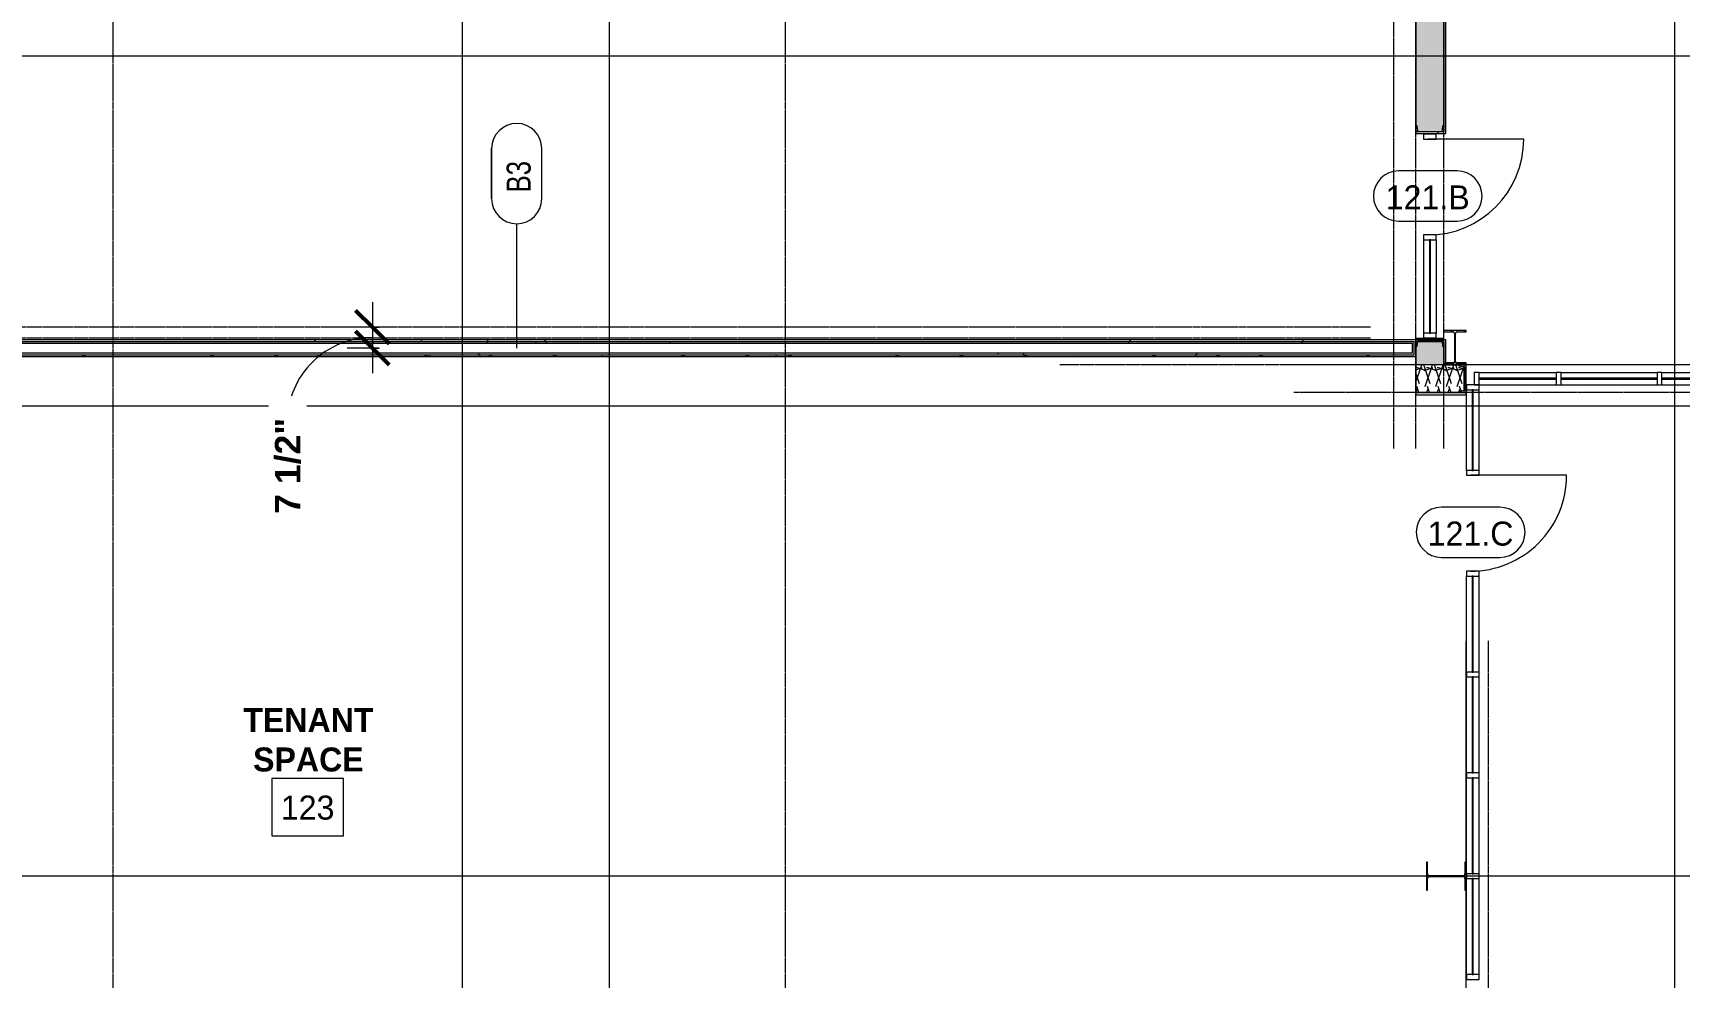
# Model space of a CAD drawing. Header units: inches. Extents: x 21592 to 24810, y -23179 to -20467.
# Drawn here: x 22285 to 22876, y -22579 to -22240 of the extents above; entities that cross this region are included whole.
import ezdxf

# ---------------------------------------------------------------- set-up
doc = ezdxf.new("R2010")
doc.units = ezdxf.units.IN
doc.header["$MEASUREMENT"] = 0
doc.linetypes.add('Grid Line 1_2_', pattern=[0.875, 0.5, -0.125, 0.125, -0.125])
for name, color, linetype, lineweight in [('A-ANNO-DIMS', 211, 'Continuous', 9), ('A-ANNO-DIMS-96', 211, 'Continuous', 9), ('A-AREA-IDEN', 2, 'Continuous', 9), ('A-DOOR', 31, 'Continuous', 20), ('A-DOOR-IDEN', 31, 'Continuous', 9), ('A-GLAZ-CURT', 52, 'Continuous', 20), ('A-GLAZ-CWMG', 51, 'Continuous', 20), ('A-WALL', 113, 'Continuous', 20), ('A-WALL-IDEN', 211, 'Continuous', 9), ('A-WALL-PATT', 111, 'Continuous', 50), ('G-ANNO-SYMB', 111, 'Continuous', 9), ('I-WALL', 2, 'Continuous', 20), ('S-COLS', 52, 'Continuous', 20), ('S-GRID', 1, 'Continuous', 9)]:
    doc.layers.add(name, color=color, linetype=linetype, lineweight=lineweight)
doc.styles.add('Arial_B', font='arialbd.ttf', dxfattribs={"height": 9.132806})
doc.styles.add('Century Gothic', font='GOTHIC.TTF', dxfattribs={"height": 8.622671})
doc.styles.add('Century Gothic_1', font='GOTHIC.TTF', dxfattribs={"width": 0.8, "height": 8.622671})
doc.styles.add('Century Gothic_B', font='GOTHICB.TTF', dxfattribs={"height": 8.616719})
doc.dimstyles.new('OD_Dimension_5', dxfattribs={"dimscale": 12, "dimtxt": 9, "dimasz": 1, "dimexe": 0.75, "dimexo": 0.5, "dimgap": 0.5, "dimtad": 1, "dimdec": 4, "dimrnd": 0.0625, "dimzin": 3, "dimdsep": 46, "dimlunit": 4, "dimtxsty": 'Arial_B', "dimblk1": 'OBLIQUE', "dimblk2": 'OBLIQUE', "dimsah": 1, "dimcen": 0.09, "dimdle": 0.75, "dimazin": 0, "dimtfac": 1, "dimtdec": 4, "dimtix": 1, "dimtmove": 1, "dimatfit": 3, "dimfxl": 1, "dimtvp": 1, "dimtfill": 1, "dimfrac": 2, "dimtolj": 1, "dimtzin": 0, "dimlwd": 13, "dimlwe": 13, "dimarcsym": 2})
pattern_1 = [(161.57, (0.48, 0.48), (-3.839953776, -1.544e-05), [0, -27.322, 3.034, 0]), (18.43, (-0.48, 0.48), (-3.839953776, 1.544e-05), [0, -27.322, 3.034, 0]), (108.43, (0.48, 0.48), (1.919622, -9.60052459), [9.106, -21.25]), (71.57, (-0.48, 0.48), (1.919622, 9.60052459), [9.106, -21.25])]
pattern_2 = [(45, (0, 0), (-9.503515, 9.503515), []), (45, (0, 14.4), (-9.503515, 9.503515), [])]
pattern_3 = [(0, (0, 0), (30.72, 7.68), [1.267, -21.773, 1.267, -21.773, -122.88]), (0, (0, 0), (30.72, 7.68), [-46.08, 1.267, -44.813, 1.267, -21.773, -53.76]), (0, (0, 0), (30.72, 7.68), [-115.2, 1.267, -14.093, 1.267, -37.133]), (120, (11.52, 3.84), (-22.0110751, 22.7643004), [1.267, -21.773, 1.267, -21.773, -122.88]), (120, (11.52, 3.84), (-22.0110751, 22.7643004), [-46.08, 1.267, -44.813, 1.267, -21.773, -53.76]), (120, (11.52, 3.84), (-22.0110751, 22.7643004), [-115.2, 1.267, -14.093, 1.267, -37.133]), (240, (15.36, 19.2), (-8.7089249, -30.4443004), [1.267, -21.773, 1.267, -21.773, -122.88]), (240, (15.36, 19.2), (-8.7089249, -30.4443004), [-46.08, 1.267, -44.813, 1.267, -21.773, -53.76]), (240, (15.36, 19.2), (-8.7089249, -30.4443004), [-115.2, 1.267, -14.093, 1.267, -37.133])]

# ---------------------------------------------------------------- blocks, each defined once
blk = doc.blocks.new('System Panel - Interior Glazing-V23-Enlarged First Floor Plan _West_')
at = {"layer": 'A-GLAZ-CURT', "color": 7}
for p, q in [((17.21875, -0.5625), (-17.21875, -0.5625)), ((-17.21875, -0.5625), (-17.21875, -0.9375)), ((-17.21875, -0.9375), (17.21875, -0.9375)), ((17.21875, -0.9375), (17.21875, -0.5625))]:
    blk.add_line(p, q, dxfattribs=at)
blk = doc.blocks.new('System Panel - Interior Glazing-1316041-Enlarged First Floor Plan _West_')
at = {"layer": 'A-GLAZ-CURT', "color": 7}
for p, q in [((13.84375, -0.5625), (-13.84375, -0.5625)), ((-13.84375, -0.5625), (-13.84375, -0.9375)), ((-13.84375, -0.9375), (13.84375, -0.9375)), ((13.84375, -0.9375), (13.84375, -0.5625))]:
    blk.add_line(p, q, dxfattribs=at)
blk = doc.blocks.new('Rectangular Mullion - Interior 1_75_ x 4_5_-1179494-Enlarged First Floor Plan _West_')
at = {"layer": 'A-GLAZ-CWMG', "color": 43, "lineweight": 13}
for p, q in [((24244.77, -22362.3), (24279.2, -22362.3)), ((24244.77, -22366.8), (24279.2, -22366.8))]:
    blk.add_line(p, q, dxfattribs=at)
blk = doc.blocks.new('Rectangular Mullion - Interior 1_75_ x 4_5_-1316040-Enlarged First Floor Plan _West_')
at = {"layer": 'A-GLAZ-CWMG', "color": 43, "lineweight": 13}
for p, q in [((22804.02, -22362.3), (22831.7, -22362.3)), ((22804.02, -22366.8), (22831.7, -22366.8))]:
    blk.add_line(p, q, dxfattribs=at)
blk = doc.blocks.new('Rectangular Mullion - Interior 1_75_ x 4_5_-1220297-Enlarged First Floor Plan _West_')
at = {"layer": 'A-GLAZ-CWMG', "color": 7}
for p, q in [((-1.75, 3), (0, 3)), ((-1.75, -1.5), (-1.75, 3)), ((0, 3), (0, -1.5)), ((0, -1.5), (-1.75, -1.5))]:
    blk.add_line(p, q, dxfattribs=at)
blk = doc.blocks.new('Rectangular Mullion - Interior 1_75_ x 4_5_-1220290-Enlarged First Floor Plan _West_')
at = {"layer": 'A-GLAZ-CWMG', "color": 7}
for p, q in [((-0.875, 3), (0.875, 3)), ((-0.875, -1.5), (-0.875, 3)), ((0.875, 3), (0.875, -1.5)), ((0.875, -1.5), (-0.875, -1.5))]:
    blk.add_line(p, q, dxfattribs=at)
blk = doc.blocks.new('System Panel - Interior Glazing-1220302-Enlarged First Floor Plan _West_')
at = {"layer": 'A-GLAZ-CURT', "color": 7}
for p, q in [((16.71875, -0.5625), (-16.71875, -0.5625)), ((-16.71875, -0.5625), (-16.71875, -0.9375)), ((-16.71875, -0.9375), (16.71875, -0.9375)), ((16.71875, -0.9375), (16.71875, -0.5625))]:
    blk.add_line(p, q, dxfattribs=at)
blk = doc.blocks.new('Door_Single_Storefront - one-1371407-Enlarged First Floor Plan _West_')
at = {"layer": 'A-DOOR', "color": 43, "lineweight": 13}
blk.add_line((-17.21875, 34.4375), (-17.21875, 0), dxfattribs=at)
blk.add_arc((-17.21875, 0), 34.4375, 360, 90, dxfattribs=at)
blk = doc.blocks.new('Rectangular Mullion - Interior 1_75_ x 4_5_-1305250-Enlarged First Floor Plan _West_')
at = {"layer": 'A-GLAZ-CWMG', "color": 43, "lineweight": 13}
for p, q in [((22784.14, -22314.74), (22784.14, -22348.18)), ((22788.64, -22314.74), (22788.64, -22348.18))]:
    blk.add_line(p, q, dxfattribs=at)
blk = doc.blocks.new('Rectangular Mullion - Interior 1_75_ x 4_5_-1220298-Enlarged First Floor Plan _West_')
at = {"layer": 'A-GLAZ-CWMG', "color": 7}
for p, q in [((0, 3), (-1.75, 3)), ((-1.75, 3), (-1.75, -1.5)), ((0, -1.5), (0, 3)), ((-1.75, -1.5), (0, -1.5))]:
    blk.add_line(p, q, dxfattribs=at)
blk = doc.blocks.new('System Panel - Interior Glazing-1316223-Enlarged First Floor Plan _West_')
at = {"layer": 'A-GLAZ-CURT', "color": 7}
for p, q in [((14.4375, 0.9375), (-14.4375, 0.9375)), ((-14.4375, 0.9375), (-14.4375, 0.5625)), ((-14.4375, 0.5625), (14.4375, 0.5625)), ((14.4375, 0.5625), (14.4375, 0.9375))]:
    blk.add_line(p, q, dxfattribs=at)
blk = doc.blocks.new('Rectangular Mullion - Interior 1_75_ x 4_5_-1316220-Enlarged First Floor Plan _West_')
at = {"layer": 'A-GLAZ-CWMG', "color": 43, "lineweight": 13}
for p, q in [((22799.52, -22397.43), (22799.52, -22368.55)), ((22804.02, -22397.43), (22804.02, -22368.55))]:
    blk.add_line(p, q, dxfattribs=at)
blk = doc.blocks.new('Rectangular Mullion - Interior 1_75_ x 4_5_-1220308-Enlarged First Floor Plan _West_')
at = {"layer": 'A-GLAZ-CWMG', "color": 7}
for p, q in [((0, 1.5), (-1.75, 1.5)), ((-1.75, 1.5), (-1.75, -3)), ((0, -3), (0, 1.5)), ((-1.75, -3), (0, -3))]:
    blk.add_line(p, q, dxfattribs=at)
blk = doc.blocks.new('System Panel - Interior Glazing-1220306-Enlarged First Floor Plan _West_')
at = {"layer": 'A-GLAZ-CURT', "color": 7}
for p, q in [((17.21875, 0.9375), (-17.21875, 0.9375)), ((-17.21875, 0.9375), (-17.21875, 0.5625)), ((-17.21875, 0.5625), (17.21875, 0.5625)), ((17.21875, 0.5625), (17.21875, 0.9375))]:
    blk.add_line(p, q, dxfattribs=at)
blk = doc.blocks.new('Rectangular Mullion - Interior 1_75_ x 4_5_-1314717-Enlarged First Floor Plan _West_')
at = {"layer": 'A-GLAZ-CWMG', "color": 43, "lineweight": 13}
for p, q in [((22799.52, -22542.18), (22799.52, -22507.74)), ((22804.02, -22542.18), (22804.02, -22507.74))]:
    blk.add_line(p, q, dxfattribs=at)
blk = doc.blocks.new('Rectangular Mullion - Interior 1_75_ x 4_5_-1314720-Enlarged First Floor Plan _West_')
at = {"layer": 'A-GLAZ-CWMG', "color": 7}
for p, q in [((-0.875, 1.5), (0.875, 1.5)), ((-0.875, -3), (-0.875, 1.5)), ((0.875, 1.5), (0.875, -3)), ((0.875, -3), (-0.875, -3))]:
    blk.add_line(p, q, dxfattribs=at)
blk = doc.blocks.new('Door_Single_Storefront - one-1371409-Enlarged First Floor Plan _West_')
at = {"layer": 'A-DOOR', "color": 43, "lineweight": 13}
blk.add_line((-17.21875, 34.4375), (-17.21875, 0), dxfattribs=at)
blk.add_arc((-17.21875, 0), 34.4375, 360, 90, dxfattribs=at)
blk = doc.blocks.new('Rectangular Mullion - Interior 1_75_ x 4_5_-1315442-Enlarged First Floor Plan _West_')
at = {"layer": 'A-GLAZ-CWMG', "color": 43, "lineweight": 13}
for p, q in [((22799.52, -22469.8), (22799.52, -22435.37)), ((22804.02, -22469.8), (22804.02, -22435.37))]:
    blk.add_line(p, q, dxfattribs=at)
blk = doc.blocks.new('Door Tag - Door Tag-4658-Enlarged First Floor Plan _West_')
at = {"layer": 'A-DOOR-IDEN', "color": 153}
for p, q in [((0.109375, 0.09375), (-0.109375, 0.09375)), ((-0.109375, -0.09375), (0.109375, -0.09375))]:
    blk.add_line(p, q, dxfattribs=at)
for centre, start, end in [((-0.109375, 0), 90, 270), ((0.109375, 0), 270, 90)]:
    blk.add_arc(centre, 0.09375, start, end, dxfattribs=at)
blk = doc.blocks.new('Wall Tag - 1_4_-1369832-Enlarged First Floor Plan _West_')
at = {"layer": 'A-WALL-IDEN', "color": 153}
for p, q in [((-0.0822, 0.0968), (0.1053, 0.0968)), ((0.1053, 0.0968), (-0.0822, 0.0968)), ((-0.0822, -0.0907), (0.1053, -0.0907)), ((-0.0822, -0.0907), (0.1053, -0.0907))]:
    blk.add_line(p, q, dxfattribs=at)
for centre, start, end in [((-0.0822, 0.0031), 90, 270), ((-0.0822, 0.0031), 90, 270), ((0.1053, 0.0031), 270, 90), ((0.1053, 0.0031), 270, 90)]:
    blk.add_arc(centre, 0.0937, start, end, dxfattribs=at)
blk = doc.blocks.new('DIMBLOCK58-Enlarged First Floor Plan _West_')
at = {"layer": 'A-ANNO-DIMS-96', "lineweight": 13}
for p, q in [((22406.93, -22337.05), (22406.93, -22362.55)), ((22409.42, -22346.05), (22397.93, -22346.05)), ((22406.93, -22346.05), (22409.42, -22346.05)), ((22409.42, -22353.55), (22397.93, -22353.55)), ((22406.93, -22353.55), (22409.42, -22353.55))]:
    blk.add_line(p, q, dxfattribs=at)
at = {"layer": 'A-ANNO-DIMS-96', "lineweight": 50}
for p, q in [((22406.93, -22346.05), (22400.93, -22340.05)), ((22406.93, -22353.55), (22400.93, -22347.55)), ((22406.93, -22346.05), (22412.93, -22352.05)), ((22406.93, -22353.55), (22412.93, -22359.55))]:
    blk.add_line(p, q, dxfattribs=at)
at = {"layer": 'A-ANNO-DIMS-96', "lineweight": 13}
blk.add_ellipse((22406.93, -22379.73), major_axis=(30.42, 0), ratio=0.98399, start_param=1.570796, end_param=3.141593, dxfattribs=at)
at = {"layer": 'A-ANNO-DIMS-96', "color": 0, "lineweight": 13, "insert": (22371.96, -22413.02), "char_height": 9.133, "width": 39.9429, "attachment_point": 1, "rotation": 90, "line_spacing_factor": 0.938532, "style": 'Arial_B', "bg_fill": 3, "box_fill_scale": 1.25, "bg_fill_color": 0, "bg_fill_transparency": 0}
blk.add_mtext('7 1/2"', dxfattribs=at)
blk = doc.blocks.new('_Oblique')
at = {"color": 0, "linetype": 'ByBlock', "lineweight": -2}
blk.add_line((-0.5, -0.5), (0.5, 0.5), dxfattribs=at)

msp = doc.modelspace()

# ---------------------------------------------------------------- hatches: boundary and pattern name
at = {"layer": 'A-WALL-PATT', "lineweight": 9}
h = msp.add_hatch(dxfattribs=at)
h.set_pattern_fill('FP_7', color=8, style=0, pattern_type=2)
h.set_pattern_definition(pattern_1)
h.paths.add_polyline_path([(22791.38923, -22359.55281), (22791.38923, -22351.30281), (22781.38923, -22351.30281), (22781.38923, -22359.55281)], flags=0)
h.paths.add_polyline_path([(22781.38923, -22275.80281), (22791.38923, -22275.80281), (22791.38923, -21852.30281), (22781.38923, -21852.30281), (22781.38923, -22259.29913)], flags=0)
h = msp.add_hatch(dxfattribs=at)
h.set_pattern_fill('FP_11', color=8, style=0, pattern_type=2)
h.set_pattern_definition(pattern_3)
h.paths.add_polyline_path([(22780.76423, -22351.17781), (22781.38923, -22351.17781), (22781.38923, -22350.55281), (22069.64023, -22350.55281), (22069.64023, -22351.17781), (22755.74854, -22351.17781)], flags=0)
h = msp.add_hatch(dxfattribs=at)
h.set_pattern_fill('FP_11', color=8, style=0, pattern_type=2)
h.set_pattern_definition(pattern_3)
h.paths.add_polyline_path([(22781.38923, -22356.55281), (22781.38923, -22351.17781), (22780.76423, -22351.17781), (22780.76423, -22355.92781), (22069.64023, -22355.92781), (22069.64023, -22356.55281), (22755.74854, -22356.55281)], flags=0)
h = msp.add_hatch(dxfattribs=at)
h.set_pattern_fill('FP_11', color=8, style=0, pattern_type=2)
h.set_pattern_definition(pattern_3)
h.paths.add_polyline_path([(22780.13923, -22351.80281), (22780.76423, -22351.80281), (22780.76423, -22351.17781), (22069.64023, -22351.17781), (22069.64023, -22351.80281), (22755.74854, -22351.80281)], flags=0)
h = msp.add_hatch(dxfattribs=at)
h.set_pattern_fill('FP_11', color=8, style=0, pattern_type=2)
h.set_pattern_definition(pattern_3)
h.paths.add_polyline_path([(22780.76423, -22355.92781), (22780.76423, -22351.80281), (22780.13923, -22351.80281), (22780.13923, -22355.30281), (22069.64023, -22355.30281), (22069.64023, -22355.92781), (22755.74854, -22355.92781)], flags=0)
h = msp.add_hatch(dxfattribs=at)
h.set_pattern_fill('FP_7', color=8, style=0, pattern_type=2)
h.set_pattern_definition(pattern_1)
h.paths.add_polyline_path([(22798.64023, -22369.55281), (22798.64023, -22359.55281), (22781.38923, -22359.55281), (22781.38923, -22369.55281), (22792.80757, -22369.55281)], flags=0)
at = {"layer": 'S-COLS', "lineweight": 9}
h = msp.add_hatch(dxfattribs=at)
h.set_pattern_fill('FP_6', color=8, style=0, pattern_type=2)
h.set_pattern_definition(pattern_2)
h.paths.add_polyline_path([(22791.38923, -22276.55281), (22791.38923, -22273.66281), (22791.08093, -22273.79051), (22790.95323, -22274.09881), (22790.64786, -22276.02681), (22782.13059, -22276.02681), (22781.82523, -22274.09881), (22781.69752, -22273.79051), (22781.38923, -22273.66281), (22781.38923, -22276.55281)], flags=0)
h = msp.add_hatch(dxfattribs=at)
h.set_pattern_fill('FP_6', color=8, style=0, pattern_type=2)
h.set_pattern_definition(pattern_2)
h.paths.add_polyline_path([(22781.38923, -22353.06781), (22781.69752, -22352.94011), (22781.82523, -22352.63181), (22782.13059, -22350.70381), (22790.64786, -22350.70381), (22790.95323, -22352.63181), (22791.08093, -22352.94011), (22791.38923, -22353.06781), (22791.38923, -22350.17781), (22781.38923, -22350.17781)], flags=0)
h = msp.add_hatch(dxfattribs=at)
h.set_pattern_fill('FP_6', color=8, style=0, pattern_type=2)
h.set_pattern_definition(pattern_2)
h.paths.add_polyline_path([(22791.39023, -22359.55281), (22799.39023, -22359.55281), (22799.39023, -22359.11922), (22796.22616, -22359.11922), (22795.73726, -22358.91671), (22795.53476, -22358.42781), (22795.53476, -22348.42781), (22795.73726, -22347.93891), (22796.22616, -22347.7364), (22799.39023, -22347.7364), (22799.39023, -22347.30281), (22791.39023, -22347.30281), (22791.39023, -22347.7364), (22794.55429, -22347.7364), (22795.04319, -22347.93891), (22795.24569, -22348.42781), (22795.24569, -22358.42781), (22795.04319, -22358.91671), (22794.55429, -22359.11922), (22791.39023, -22359.11922)], flags=0)
h = msp.add_hatch(dxfattribs=at)
h.set_pattern_fill('FP_6', color=8, style=0, pattern_type=2)
h.set_pattern_definition(pattern_2)
h.paths.add_polyline_path([(22799.39023, -22369.55281), (22799.39023, -22359.55281), (22796.50023, -22359.55281), (22796.62793, -22359.86111), (22796.93623, -22359.98881), (22798.86423, -22360.29418), (22798.86423, -22368.81145), (22796.93623, -22369.11681), (22796.62793, -22369.24451), (22796.50023, -22369.55281)], flags=0)
h = msp.add_hatch(dxfattribs=at)
h.set_pattern_fill('FP_6', color=8, style=0, pattern_type=2)
h.set_pattern_definition(pattern_2)
h.paths.add_polyline_path([(22798.95663, -22548.05281), (22799.39023, -22548.05281), (22799.39023, -22538.05281), (22798.95663, -22538.05281), (22798.95663, -22542.21687), (22798.75412, -22542.70577), (22798.26523, -22542.90828), (22786.26523, -22542.90828), (22785.77633, -22542.70577), (22785.57382, -22542.21687), (22785.57382, -22538.05281), (22785.14023, -22538.05281), (22785.14023, -22548.05281), (22785.57382, -22548.05281), (22785.57382, -22543.88875), (22785.77633, -22543.39985), (22786.26523, -22543.19734), (22798.26523, -22543.19734), (22798.75412, -22543.39985), (22798.95663, -22543.88875)], flags=0)

# ---------------------------------------------------------------- linework, layer by layer
at = {"layer": 'A-AREA-IDEN', "flags": 128}
msp.add_lwpolyline([(22370.8359, -22508.02959), (22370.8359, -22528.60102), (22396.5459, -22528.60102), (22396.5459, -22508.02959)], close=True, dxfattribs=at)
at = {"layer": 'A-WALL', "color": 7}
for p, q in [((22791.38923, -21852.30281), (22791.38923, -22275.80281)), ((22781.38923, -22275.80281), (22791.38923, -22275.80281)), ((22069.64023, -22351.17781), (22780.76423, -22351.17781)), ((22069.64023, -22351.80281), (22780.13923, -22351.80281)), ((22069.64023, -22355.30281), (22780.13923, -22355.30281)), ((22069.64023, -22355.92781), (22780.76423, -22355.92781)), ((22780.13923, -22355.30281), (22780.13923, -22351.80281)), ((22780.76423, -22355.92781), (22780.76423, -22351.17781)), ((22791.38923, -22351.30281), (22781.38923, -22351.30281)), ((22791.38923, -22351.30281), (22791.38923, -22359.55281)), ((22791.38923, -22359.55281), (22798.64023, -22359.55281)), ((22798.64023, -22369.55281), (22798.64023, -22359.55281)), ((22781.38923, -22369.55281), (22798.64023, -22369.55281))]:
    msp.add_line(p, q, dxfattribs=at)
at = {"layer": 'A-WALL-IDEN', "color": 153}
msp.add_line((22458.73435, -22353.55281), (22458.73435, -22308.94813), dxfattribs=at)
at = {"layer": 'G-ANNO-SYMB'}
for p, q in [((22491.854, -20695.61128), (22491.854, -23072.22867)), ((22439.17362, -20818.08211), (22439.17362, -23072.22867)), ((22874.1556, -21010.08493), (22874.1556, -23129.8711)), ((24577.98286, -22248.83309), (22003.89418, -22248.83309)), ((24581.52474, -22374.35697), (21776.42336, -22374.35697))]:
    msp.add_line(p, q, dxfattribs=at)
at = {"layer": 'I-WALL', "color": 7}
for p, q in [((22792.13923, -22276.55281), (22792.13923, -21603.91981)), ((22781.38923, -21851.55281), (22781.38923, -22276.55281)), ((22781.38923, -22276.55281), (22792.13923, -22276.55281)), ((22792.13923, -22350.55281), (22069.64023, -22350.55281)), ((22781.38923, -22350.55281), (22781.38923, -22370.30281)), ((22781.38923, -22356.55281), (22781.38923, -22350.55281)), ((22792.13923, -22358.80281), (22792.13923, -22350.55281)), ((22069.64023, -22356.55281), (22781.38923, -22356.55281)), ((22799.39023, -22358.80281), (22792.13923, -22358.80281)), ((22799.39023, -22370.30281), (22799.39023, -22358.80281)), ((22781.38923, -22370.30281), (22799.39023, -22370.30281))]:
    msp.add_line(p, q, dxfattribs=at)
at = {"layer": 'S-COLS', "color": 7}
for p, q in [((22781.38923, -22273.66281), (22781.38923, -22276.55281)), ((22791.38923, -22276.55281), (22791.38923, -22273.66281)), ((22781.38923, -22276.55281), (22791.38923, -22276.55281)), ((22782.13059, -22276.02681), (22781.82523, -22274.09881)), ((22790.64786, -22276.02681), (22782.13059, -22276.02681)), ((22790.95323, -22274.09881), (22790.64786, -22276.02681)), ((22791.38923, -22350.17781), (22781.38923, -22350.17781)), ((22781.38923, -22350.17781), (22781.38923, -22353.06781)), ((22791.38923, -22353.06781), (22791.38923, -22350.17781)), ((22799.39023, -22347.30281), (22791.39023, -22347.30281)), ((22791.39023, -22347.30281), (22791.39023, -22347.7364)), ((22791.39023, -22347.7364), (22794.55429, -22347.7364)), ((22795.24569, -22348.42781), (22795.24569, -22358.42781)), ((22795.53476, -22358.42781), (22795.53476, -22348.42781)), ((22796.22616, -22347.7364), (22799.39023, -22347.7364)), ((22799.39023, -22347.7364), (22799.39023, -22347.30281)), ((22781.82523, -22352.63181), (22782.13059, -22350.70381)), ((22782.13059, -22350.70381), (22790.64786, -22350.70381)), ((22790.64786, -22350.70381), (22790.95323, -22352.63181)), ((22794.55429, -22359.11922), (22791.39023, -22359.11922)), ((22791.39023, -22359.11922), (22791.39023, -22359.55281)), ((22791.39023, -22359.55281), (22799.39023, -22359.55281)), ((22799.39023, -22359.11922), (22796.22616, -22359.11922)), ((22799.39023, -22359.55281), (22796.50023, -22359.55281)), ((22796.93623, -22359.98881), (22798.86423, -22360.29418)), ((22798.86423, -22360.29418), (22798.86423, -22368.81145)), ((22799.39023, -22359.55281), (22799.39023, -22359.11922)), ((22799.39023, -22369.55281), (22799.39023, -22359.55281)), ((22796.50023, -22369.55281), (22799.39023, -22369.55281)), ((22798.86423, -22368.81145), (22796.93623, -22369.11681)), ((22785.57382, -22538.05281), (22785.14023, -22538.05281)), ((22785.14023, -22538.05281), (22785.14023, -22548.05281)), ((22785.57382, -22542.21687), (22785.57382, -22538.05281)), ((22799.39023, -22538.05281), (22798.95663, -22538.05281)), ((22798.95663, -22538.05281), (22798.95663, -22542.21687)), ((22799.39023, -22548.05281), (22799.39023, -22538.05281)), ((22785.57382, -22548.05281), (22785.57382, -22543.88875)), ((22798.26523, -22542.90828), (22786.26523, -22542.90828)), ((22786.26523, -22543.19734), (22798.26523, -22543.19734)), ((22798.95663, -22543.88875), (22798.95663, -22548.05281)), ((22785.14023, -22548.05281), (22785.57382, -22548.05281)), ((22798.95663, -22548.05281), (22799.39023, -22548.05281))]:
    msp.add_line(p, q, dxfattribs=at)
for centre, radius, start, end in [((22781.38923, -22274.09881), 0.436, 359.99999999, 89.99999999), ((22791.38923, -22274.09881), 0.436, 89.99999999, 179.99999999), ((22794.55429, -22348.42781), 0.69141, 0, 90), ((22796.22616, -22348.42781), 0.69141, 90, 180), ((22781.38923, -22352.63181), 0.436, 270.00000001, 0.00000001), ((22791.38923, -22352.63181), 0.436, 180.00000001, 270.00000001), ((22794.55429, -22358.42781), 0.69141, 270, 0), ((22796.22616, -22358.42781), 0.69141, 180, 270), ((22796.93623, -22359.55281), 0.436, 180, 270), ((22796.93623, -22369.55281), 0.436, 90, 180), ((22786.26523, -22542.21687), 0.69141, 180, 270), ((22786.26523, -22543.88875), 0.69141, 90, 180), ((22798.26523, -22542.21687), 0.69141, 270, 0), ((22798.26523, -22543.88875), 0.69141, 0, 90)]:
    msp.add_arc(centre, radius, start, end, dxfattribs=at)
at = {"layer": 'S-GRID', "linetype": 'Grid Line 1_2_'}
for p, q in [((22313.89023, -23049.14903), (22313.89023, -20633.37408)), ((22555.14023, -23049.14903), (22555.14023, -20633.37408)), ((22781.39023, -22389.5762), (22781.39023, -20633.37408)), ((22773.39023, -22389.5762), (22773.39023, -20713.12653)), ((22781.39023, -22389.5762), (22781.39023, -20761.12653)), ((22791.39023, -22389.5762), (22791.39023, -20761.12653)), ((22765.01217, -22350.05281), (21657.56096, -22350.05281)), ((22765.01217, -22346.05281), (21705.56096, -22346.05281)), ((24588.97484, -22359.55281), (22653.5125, -22359.55281)), ((24742.78907, -22359.55281), (22737.5125, -22359.55281)), ((24694.78907, -22369.55281), (22737.5125, -22369.55281)), ((22799.39023, -23001.14903), (22799.39023, -22458.60508)), ((22807.39023, -23049.14903), (22807.39023, -22458.60508)), ((24479.10753, -22543.05281), (21657.56096, -22543.05281)), ((24588.97484, -22543.05281), (21790.20666, -22543.05281)), ((22799.39023, -23082.6211), (22799.39023, -22542.60508))]:
    msp.add_line(p, q, dxfattribs=at)

# ---------------------------------------------------------------- block references
at = {"layer": 'A-DOOR', "color": 43, "lineweight": 13}
for name, p, rotation in [('Door_Single_Storefront - one-1371407-Enlarged First Floor Plan _West_', (22785.63923, -22295.77156), 270), ('Door_Single_Storefront - one-1371409-Enlarged First Floor Plan _West_', (22801.01523, -22416.39656), 270.0000000000069)]:
    msp.add_blockref(name, p, dxfattribs=dict(at, rotation=rotation))
at = {"layer": 'A-DOOR-IDEN', "color": 153, "xscale": 95.99999999999994, "yscale": 95.99999999999994, "zscale": 95.99999999999994}
for p in [(22785.63923, -22299.0205), (22801.01523, -22419.6455)]:
    msp.add_blockref('Door Tag - Door Tag-4658-Enlarged First Floor Plan _West_', p, dxfattribs=at)
at = {"layer": 'A-GLAZ-CURT', "color": 43, "lineweight": 13}
for name, p, rotation in [('System Panel - Interior Glazing-1220302-Enlarged First Floor Plan _West_', (22785.63923, -22331.45906), 90), ('System Panel - Interior Glazing-1316041-Enlarged First Floor Plan _West_', (22817.85898, -22365.30281), 180), ('System Panel - Interior Glazing-V23-Enlarged First Floor Plan _West_', (22850.67148, -22365.30281), 180), ('System Panel - Interior Glazing-V23-Enlarged First Floor Plan _West_', (22886.85898, -22365.30281), 180), ('System Panel - Interior Glazing-1316223-Enlarged First Floor Plan _West_', (22801.01523, -22382.99031), 270.0000000000069), ('System Panel - Interior Glazing-1220306-Enlarged First Floor Plan _West_', (22801.01523, -22452.58406), 270.0000000000069), ('System Panel - Interior Glazing-1220306-Enlarged First Floor Plan _West_', (22801.01523, -22488.77156), 270.0000000000069), ('System Panel - Interior Glazing-1220306-Enlarged First Floor Plan _West_', (22801.01523, -22524.95906), 270.0000000000069), ('System Panel - Interior Glazing-1220306-Enlarged First Floor Plan _West_', (22801.01523, -22561.14656), 270.0000000000069)]:
    msp.add_blockref(name, p, dxfattribs=dict(at, rotation=rotation))
at = {"layer": 'A-GLAZ-CWMG', "color": 43, "lineweight": 13, "extrusion": (0, 0, -1)}
for name, p, rotation in [('Rectangular Mullion - Interior 1_75_ x 4_5_-1220297-Enlarged First Floor Plan _West_', (-22785.63923, -22276.80281), 90), ('Rectangular Mullion - Interior 1_75_ x 4_5_-1220290-Enlarged First Floor Plan _West_', (-22785.63923, -22313.86531), 90), ('Rectangular Mullion - Interior 1_75_ x 4_5_-1314720-Enlarged First Floor Plan _West_', (-22801.01523, -22398.30281), 269.9999999999931), ('Rectangular Mullion - Interior 1_75_ x 4_5_-1314720-Enlarged First Floor Plan _West_', (-22801.01523, -22434.49031), 269.9999999999931), ('Rectangular Mullion - Interior 1_75_ x 4_5_-1314720-Enlarged First Floor Plan _West_', (-22801.01523, -22470.67781), 269.9999999999931), ('Rectangular Mullion - Interior 1_75_ x 4_5_-1314720-Enlarged First Floor Plan _West_', (-22801.01523, -22506.86531), 269.9999999999931), ('Rectangular Mullion - Interior 1_75_ x 4_5_-1314720-Enlarged First Floor Plan _West_', (-22801.01523, -22543.05281), 269.9999999999931), ('Rectangular Mullion - Interior 1_75_ x 4_5_-1314720-Enlarged First Floor Plan _West_', (-22801.01523, -22579.24031), 269.9999999999931)]:
    msp.add_blockref(name, p, dxfattribs=dict(at, rotation=rotation))
at = {"layer": 'A-GLAZ-CWMG', "color": 43, "lineweight": 13}
for name, p in [('Rectangular Mullion - Interior 1_75_ x 4_5_-1305250-Enlarged First Floor Plan _West_', (0, 0)), ('Rectangular Mullion - Interior 1_75_ x 4_5_-1316040-Enlarged First Floor Plan _West_', (0, 0)), ('Rectangular Mullion - Interior 1_75_ x 4_5_-1179494-Enlarged First Floor Plan _West_', (-1411.3125, 0)), ('Rectangular Mullion - Interior 1_75_ x 4_5_-1179494-Enlarged First Floor Plan _West_', (-1375.125, 0)), ('Rectangular Mullion - Interior 1_75_ x 4_5_-1316220-Enlarged First Floor Plan _West_', (0, 0)), ('Rectangular Mullion - Interior 1_75_ x 4_5_-1315442-Enlarged First Floor Plan _West_', (0, 0)), ('Rectangular Mullion - Interior 1_75_ x 4_5_-1314717-Enlarged First Floor Plan _West_', (0, 36.1875)), ('Rectangular Mullion - Interior 1_75_ x 4_5_-1314717-Enlarged First Floor Plan _West_', (0, 0)), ('Rectangular Mullion - Interior 1_75_ x 4_5_-1314717-Enlarged First Floor Plan _West_', (0, -36.1875))]:
    msp.add_blockref(name, p, dxfattribs=at)
for name, p, rotation in [('Rectangular Mullion - Interior 1_75_ x 4_5_-1220298-Enlarged First Floor Plan _West_', (22785.63923, -22349.92781), 270), ('Rectangular Mullion - Interior 1_75_ x 4_5_-1220308-Enlarged First Floor Plan _West_', (22801.01523, -22366.80281), 90.00000000000688)]:
    msp.add_blockref(name, p, dxfattribs=dict(at, rotation=rotation))
at = {"layer": 'A-GLAZ-CWMG', "color": 43, "lineweight": 13, "extrusion": (0, 0, -1)}
for name, p in [('Rectangular Mullion - Interior 1_75_ x 4_5_-1220297-Enlarged First Floor Plan _West_', (-22802.26523, -22365.30281)), ('Rectangular Mullion - Interior 1_75_ x 4_5_-1220290-Enlarged First Floor Plan _West_', (-22832.57773, -22365.30281)), ('Rectangular Mullion - Interior 1_75_ x 4_5_-1220290-Enlarged First Floor Plan _West_', (-22868.76523, -22365.30281))]:
    msp.add_blockref(name, p, dxfattribs=at)
at = {"layer": 'A-WALL-IDEN', "color": 153, "xscale": 95.99999999999994, "yscale": 95.99999999999994, "zscale": 95.99999999999994, "rotation": 89.99999999999991}
msp.add_blockref('Wall Tag - 1_4_-1369832-Enlarged First Floor Plan _West_', (22459.02806, -22292.05281), dxfattribs=at)

# ---------------------------------------------------------------- texts
at = {"layer": 'A-AREA-IDEN', "attachment_point": 2}
for s, insert, char_height, width, line_spacing_factor, style in [('TENANT\\PSPACE', (22383.97693, -22482.72), 8.616719, 51.3, 0.984796, 'Century Gothic_B'), ('123', (22383.6909, -22514.1212), 8.622671, 23.652, 0.984117, 'Century Gothic')]:
    msp.add_mtext(s, dxfattribs=dict(at, insert=insert, char_height=char_height, width=width, line_spacing_factor=line_spacing_factor, style=style))
at = {"layer": 'A-DOOR-IDEN', "char_height": 8.622671, "attachment_point": 2, "line_spacing_factor": 0.984117, "style": 'Century Gothic'}
for s, insert, width in [('121.B', (22785.5979, -22295.18919), 35.64), ('121.C', (22800.9739, -22415.81419), 39.096)]:
    msp.add_mtext(s, dxfattribs=dict(at, insert=insert, width=width))

# ---------------------------------------------------------------- next in the draw order: texts
at = {"layer": 'A-WALL-IDEN', "insert": (22455.09373, -22292.08167), "char_height": 8.622671, "width": 12.744, "attachment_point": 2, "rotation": 90, "line_spacing_factor": 0.984117, "style": 'Century Gothic_1', "bg_fill": 3, "box_fill_scale": 1.25, "bg_fill_color": 0, "bg_fill_transparency": 0}
msp.add_mtext('B3', dxfattribs=at)

# ---------------------------------------------------------------- next in the draw order: dimensions: what is measured, and where the dimension line sits
at = {"layer": 'A-ANNO-DIMS', "lineweight": 13}
dim = msp.add_linear_dim(base=(22406.93256, -22353.55281), p1=(22415.41784, -22346.05281), p2=(22415.41784, -22353.55281), angle=90, dimstyle='OD_Dimension_5', override={"dimpost": '<>', "dimfxl": 7.5}, dxfattribs=at)
dim.commit()
dim.dimension.update_dxf_attribs({"geometry": 'DIMBLOCK58-Enlarged First Floor Plan _West_', "text_midpoint": (22378.04412, -22393.04575), "dimtype": 160, "text_rotation": 90})

doc.saveas('drawing.dxf')
